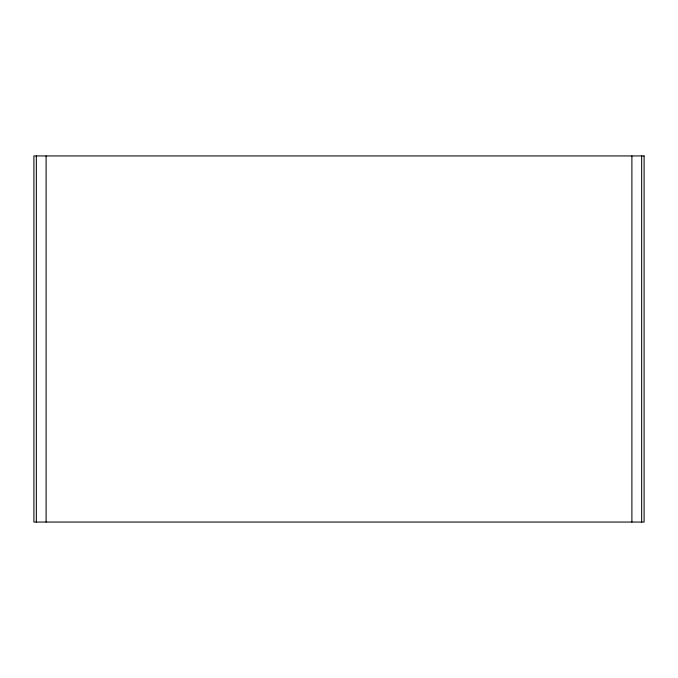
<?xml version="1.0" encoding="UTF-8"?>
<svg xmlns="http://www.w3.org/2000/svg" width="678" height="678" viewBox="0 0 678 678"><rect width="100%" height="100%" fill="white"/><g stroke="black" fill="none" stroke-linecap="round" stroke-linejoin="round"><path stroke-width="1.02" d="M641.659 155.94L641.659 522.06M631.896 155.94L631.896 522.06M46.104 155.94L46.104 522.06M36.341 155.94L36.341 522.06M644.1 155.94L33.9 155.94L33.9 522.06L644.1 522.06L644.1 155.94"/></g></svg>
